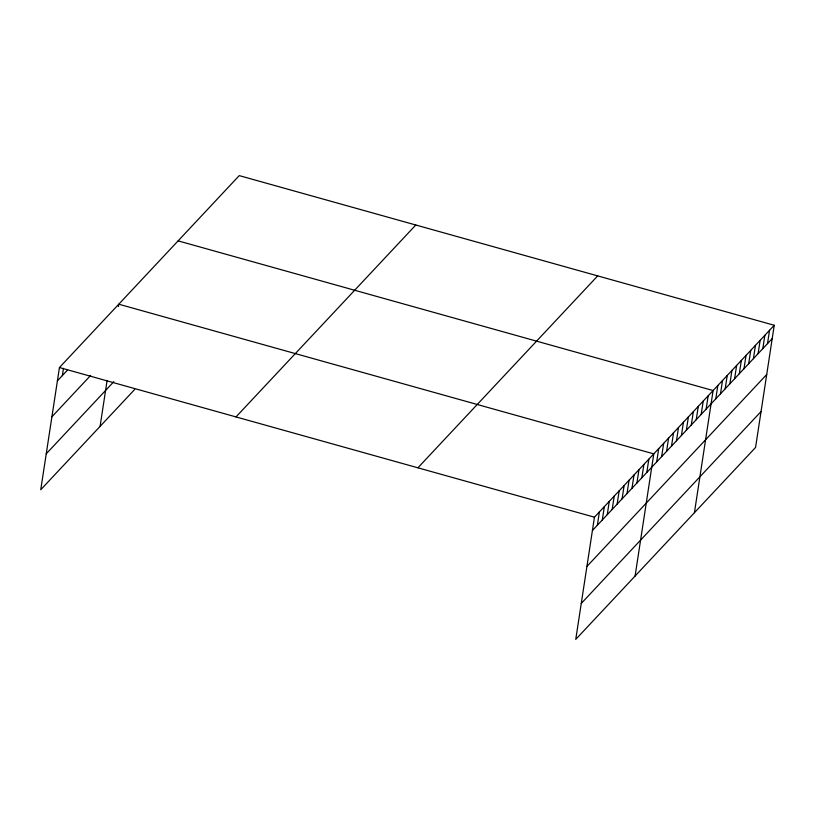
<?xml version="1.0" encoding="UTF-8"?>
<svg xmlns="http://www.w3.org/2000/svg" width="815" height="815" viewBox="0 0 815 815"><rect width="100%" height="100%" fill="white"/><g stroke="black" fill="none" stroke-linecap="round" stroke-linejoin="round"><path stroke-width="1.22" d="M774.25 325.277L594.451 517.199L575.757 639.388L755.556 447.466L774.25 325.277L239.243 175.612L59.444 367.534L40.75 489.723L134.699 389.438M62.348 375.583L63.468 368.319M100.082 426.388L107.091 380.595M118.409 306.623L118.776 304.199L653.783 453.873L635.089 576.052M597.354 525.247L599.392 511.922M602.295 519.97L604.343 506.645M607.246 514.693L609.284 501.368M612.187 509.416L614.225 496.091M617.138 504.139L619.176 490.813M622.079 498.862L624.117 485.536M627.02 493.584L629.058 480.259M631.971 488.307L634.009 474.982M636.912 483.03L638.95 469.705M641.853 477.743L643.891 464.428M646.804 472.466L648.842 459.151M656.686 461.911L658.724 448.586M661.637 456.634L663.675 443.309M666.578 451.357L668.616 438.032M671.519 446.08L673.557 432.755M676.47 440.803L678.508 427.478M681.411 435.526L683.449 422.201M686.352 430.249L688.4 416.923M691.303 424.972L693.341 411.646M696.244 419.694L698.282 406.369M701.185 414.417L703.233 401.092M706.136 409.13L708.174 395.815M694.421 512.716L713.115 390.538L178.118 240.863M715.784 398.841L717.821 385.515M720.48 393.818L722.518 380.493M725.187 388.796L727.225 375.471M729.894 383.784L731.931 370.458M734.59 378.761L736.628 365.436M739.297 373.739L741.334 360.413M743.993 368.716L746.031 355.401M748.7 363.704L750.737 350.379M753.406 358.681L755.444 345.356M758.103 353.659L760.14 340.334M762.809 348.647L764.847 335.322M767.506 343.624L769.543 330.299M57.407 380.86L67.299 370.305M51.916 416.781L90.638 375.44M46.251 453.792L113.825 381.664M235.993 416.923L415.803 225.001M417.901 467.81L597.701 275.888M592.413 530.524L772.212 338.602M586.912 566.456L766.711 374.523M581.248 603.467L761.047 411.534M59.444 367.534L594.451 517.199"/></g></svg>
